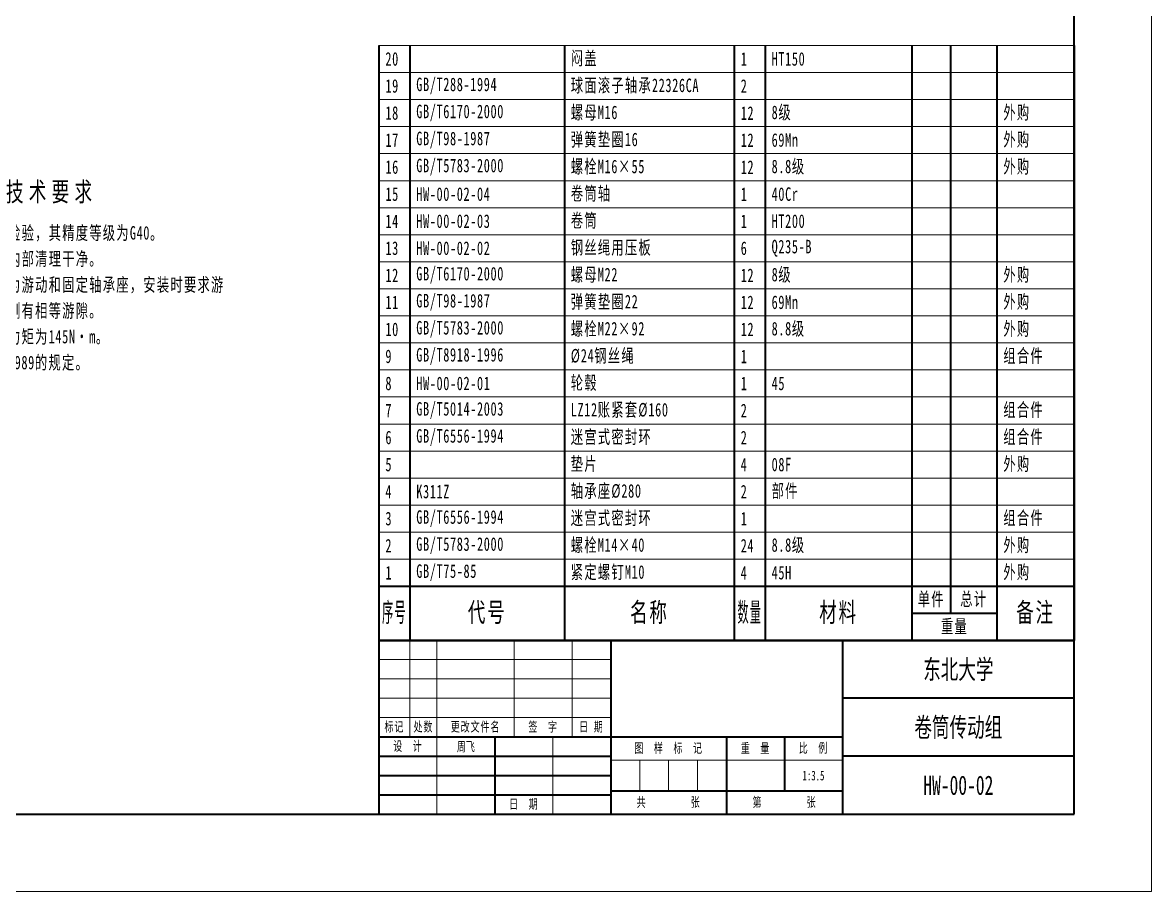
# Model space of a CAD drawing. Header units: millimetres. Extents: x 105 to 3049, y -499 to 1580.
# Drawn here: x 2026 to 3049, y -499 to 288 of the extents above; entities that cross this region are included whole.
import ezdxf
from ezdxf.enums import TextEntityAlignment as Align

# ---------------------------------------------------------------- set-up
doc = ezdxf.new("R2010")
doc.units = ezdxf.units.MM
for name, color, linetype, lineweight in [('尺寸线层', 3, 'Continuous', 18), ('粗实线层', 7, 'Continuous', 35), ('细实线层', 7, 'Continuous', 18)]:
    doc.layers.add(name, color=color, linetype=linetype, lineweight=lineweight)
doc.styles.add('TitleStyle', font='', dxfattribs={"width": 0.667})
doc.styles.add('标准', font='', dxfattribs={"width": 0.667})
doc.styles.get('TitleStyle').set_extended_font_data('宋体')
doc.styles.get('标准').set_extended_font_data('宋体')

# ---------------------------------------------------------------- blocks, each defined once
blk = doc.blocks.new('*X24')
at = {"layer": '粗实线层'}
for p, q in [((400.5, -277), (400.5, 277)), ((-400.5, -277), (400.5, -277))]:
    blk.add_line(p, q, dxfattribs=at)
at = {"layer": '细实线层'}
for p, q in [((420.5, -297), (420.5, 297)), ((-420.5, -297), (420.5, -297))]:
    blk.add_line(p, q, dxfattribs=at)
blk = doc.blocks.new('*X48')
at = {"layer": '细实线层', "color": 0, "linetype": 'Continuous', "lineweight": 18}
for p, q in [((-630, 539), (0, 539)), ((-630, 514.5), (0, 514.5)), ((-630, 514.5), (0, 514.5)), ((-630, 490), (0, 490)), ((-630, 490), (0, 490)), ((-630, 465.5), (0, 465.5)), ((-630, 465.5), (0, 465.5)), ((-630, 441), (0, 441)), ((-630, 441), (0, 441)), ((-630, 416.5), (0, 416.5)), ((-630, 416.5), (0, 416.5)), ((-630, 392), (0, 392)), ((-630, 392), (0, 392)), ((-630, 367.5), (0, 367.5)), ((-630, 367.5), (0, 367.5)), ((-630, 343), (0, 343)), ((-630, 343), (0, 343)), ((-630, 318.5), (0, 318.5)), ((-630, 318.5), (0, 318.5)), ((-630, 294), (0, 294)), ((-630, 294), (0, 294)), ((-630, 269.5), (0, 269.5)), ((-630, 269.5), (0, 269.5)), ((-630, 245), (0, 245)), ((-630, 245), (0, 245)), ((-630, 220.5), (0, 220.5)), ((-630, 220.5), (0, 220.5)), ((-630, 196), (0, 196)), ((-630, 196), (0, 196)), ((-630, 171.5), (0, 171.5)), ((-630, 171.5), (0, 171.5)), ((-630, 147), (0, 147)), ((-630, 147), (0, 147)), ((-630, 122.5), (0, 122.5)), ((-630, 122.5), (0, 122.5)), ((-630, 98), (0, 98)), ((-630, 98), (0, 98)), ((-630, 73.5), (0, 73.5)), ((-630, 73.5), (0, 73.5)), ((-630, 49), (0, 49))]:
    blk.add_line(p, q, dxfattribs=at)
at = {"layer": '细实线层', "color": 0, "linetype": 'Continuous', "lineweight": 35}
for p, q in [((-630, 539), (-630, 514.5)), ((-602, 539), (-602, 514.5)), ((-462, 539), (-462, 514.5)), ((-308, 539), (-308, 514.5)), ((-280, 539), (-280, 514.5)), ((-147, 539), (-147, 514.5)), ((-112, 539), (-112, 514.5)), ((-70, 539), (-70, 514.5)), ((0, 539), (0, 514.5)), ((0, 539), (0, 514.5)), ((-630, 514.5), (-630, 490)), ((-602, 514.5), (-602, 490)), ((-462, 514.5), (-462, 490)), ((-308, 514.5), (-308, 490)), ((-280, 514.5), (-280, 490)), ((-147, 514.5), (-147, 490)), ((-112, 514.5), (-112, 490)), ((-70, 514.5), (-70, 490)), ((0, 514.5), (0, 490)), ((0, 514.5), (0, 490)), ((-630, 490), (-630, 465.5)), ((-602, 490), (-602, 465.5)), ((-462, 490), (-462, 465.5)), ((-308, 490), (-308, 465.5)), ((-280, 490), (-280, 465.5)), ((-147, 490), (-147, 465.5)), ((-112, 490), (-112, 465.5)), ((-70, 490), (-70, 465.5)), ((0, 490), (0, 465.5)), ((0, 490), (0, 465.5)), ((-630, 465.5), (-630, 441)), ((-602, 465.5), (-602, 441)), ((-462, 465.5), (-462, 441)), ((-308, 465.5), (-308, 441)), ((-280, 465.5), (-280, 441)), ((-147, 465.5), (-147, 441)), ((-112, 465.5), (-112, 441)), ((-70, 465.5), (-70, 441)), ((0, 465.5), (0, 441)), ((0, 465.5), (0, 441)), ((-630, 441), (-630, 416.5)), ((-602, 441), (-602, 416.5)), ((-462, 441), (-462, 416.5)), ((-308, 441), (-308, 416.5)), ((-280, 441), (-280, 416.5)), ((-147, 441), (-147, 416.5)), ((-112, 441), (-112, 416.5)), ((-70, 441), (-70, 416.5)), ((0, 441), (0, 416.5)), ((0, 441), (0, 416.5)), ((-630, 416.5), (-630, 392)), ((-602, 416.5), (-602, 392)), ((-462, 416.5), (-462, 392)), ((-308, 416.5), (-308, 392)), ((-280, 416.5), (-280, 392)), ((-147, 416.5), (-147, 392)), ((-112, 416.5), (-112, 392)), ((-70, 416.5), (-70, 392)), ((0, 416.5), (0, 392)), ((0, 416.5), (0, 392)), ((-630, 392), (-630, 367.5)), ((-602, 392), (-602, 367.5)), ((-462, 392), (-462, 367.5)), ((-308, 392), (-308, 367.5)), ((-280, 392), (-280, 367.5)), ((-147, 392), (-147, 367.5)), ((-112, 392), (-112, 367.5)), ((-70, 392), (-70, 367.5)), ((0, 392), (0, 367.5)), ((0, 392), (0, 367.5)), ((-630, 367.5), (-630, 343)), ((-602, 367.5), (-602, 343)), ((-462, 367.5), (-462, 343)), ((-308, 367.5), (-308, 343)), ((-280, 367.5), (-280, 343)), ((-147, 367.5), (-147, 343)), ((-112, 367.5), (-112, 343)), ((-70, 367.5), (-70, 343)), ((0, 367.5), (0, 343)), ((0, 367.5), (0, 343)), ((-630, 343), (-630, 318.5)), ((-602, 343), (-602, 318.5)), ((-462, 343), (-462, 318.5)), ((-308, 343), (-308, 318.5)), ((-280, 343), (-280, 318.5)), ((-147, 343), (-147, 318.5)), ((-112, 343), (-112, 318.5)), ((-70, 343), (-70, 318.5)), ((0, 343), (0, 318.5)), ((0, 343), (0, 318.5)), ((-630, 318.5), (-630, 294)), ((-602, 318.5), (-602, 294)), ((-462, 318.5), (-462, 294)), ((-308, 318.5), (-308, 294)), ((-280, 318.5), (-280, 294)), ((-147, 318.5), (-147, 294)), ((-112, 318.5), (-112, 294)), ((-70, 318.5), (-70, 294)), ((0, 318.5), (0, 294)), ((0, 318.5), (0, 294)), ((-630, 294), (-630, 269.5)), ((-602, 294), (-602, 269.5)), ((-462, 294), (-462, 269.5)), ((-308, 294), (-308, 269.5)), ((-280, 294), (-280, 269.5)), ((-147, 294), (-147, 269.5)), ((-112, 294), (-112, 269.5)), ((-70, 294), (-70, 269.5)), ((0, 294), (0, 269.5)), ((0, 294), (0, 269.5)), ((-630, 269.5), (-630, 245)), ((-602, 269.5), (-602, 245)), ((-462, 269.5), (-462, 245)), ((-308, 269.5), (-308, 245)), ((-280, 269.5), (-280, 245)), ((-147, 269.5), (-147, 245)), ((-112, 269.5), (-112, 245)), ((-70, 269.5), (-70, 245)), ((0, 269.5), (0, 245)), ((0, 269.5), (0, 245)), ((-630, 245), (-630, 220.5)), ((-602, 245), (-602, 220.5)), ((-462, 245), (-462, 220.5)), ((-308, 245), (-308, 220.5)), ((-280, 245), (-280, 220.5)), ((-147, 245), (-147, 220.5)), ((-112, 245), (-112, 220.5)), ((-70, 245), (-70, 220.5)), ((0, 245), (0, 220.5)), ((0, 245), (0, 220.5)), ((-630, 220.5), (-630, 196)), ((-602, 220.5), (-602, 196)), ((-462, 220.5), (-462, 196)), ((-308, 220.5), (-308, 196)), ((-280, 220.5), (-280, 196)), ((-147, 220.5), (-147, 196)), ((-112, 220.5), (-112, 196)), ((-70, 220.5), (-70, 196)), ((0, 220.5), (0, 196)), ((0, 220.5), (0, 196)), ((-630, 196), (-630, 171.5)), ((-602, 196), (-602, 171.5)), ((-462, 196), (-462, 171.5)), ((-308, 196), (-308, 171.5)), ((-280, 196), (-280, 171.5)), ((-147, 196), (-147, 171.5)), ((-112, 196), (-112, 171.5)), ((-70, 196), (-70, 171.5)), ((0, 196), (0, 171.5)), ((0, 196), (0, 171.5)), ((-630, 171.5), (-630, 147)), ((-602, 171.5), (-602, 147)), ((-462, 171.5), (-462, 147)), ((-308, 171.5), (-308, 147)), ((-280, 171.5), (-280, 147)), ((-147, 171.5), (-147, 147)), ((-112, 171.5), (-112, 147)), ((-70, 171.5), (-70, 147)), ((0, 171.5), (0, 147)), ((0, 171.5), (0, 147)), ((-630, 147), (-630, 122.5)), ((-602, 147), (-602, 122.5)), ((-462, 147), (-462, 122.5)), ((-308, 147), (-308, 122.5)), ((-280, 147), (-280, 122.5)), ((-147, 147), (-147, 122.5)), ((-112, 147), (-112, 122.5)), ((-70, 147), (-70, 122.5)), ((0, 147), (0, 122.5)), ((0, 147), (0, 122.5)), ((-630, 122.5), (-630, 98)), ((-602, 122.5), (-602, 98)), ((-462, 122.5), (-462, 98)), ((-308, 122.5), (-308, 98)), ((-280, 122.5), (-280, 98)), ((-147, 122.5), (-147, 98)), ((-112, 122.5), (-112, 98)), ((-70, 122.5), (-70, 98)), ((0, 122.5), (0, 98)), ((0, 122.5), (0, 98)), ((-630, 98), (-630, 73.5)), ((-602, 98), (-602, 73.5)), ((-462, 98), (-462, 73.5)), ((-308, 98), (-308, 73.5)), ((-280, 98), (-280, 73.5)), ((-147, 98), (-147, 73.5)), ((-112, 98), (-112, 73.5)), ((-70, 98), (-70, 73.5)), ((0, 98), (0, 73.5)), ((0, 98), (0, 73.5)), ((-630, 73.5), (-630, 49)), ((-602, 73.5), (-602, 49)), ((-462, 73.5), (-462, 49)), ((-308, 73.5), (-308, 49)), ((-280, 73.5), (-280, 49)), ((-147, 73.5), (-147, 49)), ((-112, 73.5), (-112, 49)), ((-70, 73.5), (-70, 49)), ((0, 73.5), (0, 49)), ((0, 73.5), (0, 49)), ((-630, 49), (0, 49)), ((-630, 49), (-630, 0)), ((-602, 49), (-602, 0)), ((-462, 49), (-462, 0)), ((-308, 49), (-308, 0)), ((-280, 49), (-280, 0)), ((-147, 49), (-147, 0)), ((-112, 49), (-112, 24.5)), ((-70, 49), (-70, 24.5)), ((0, 49), (0, 0)), ((-147, 24.5), (-70, 24.5)), ((-70, 24.5), (-70, 0)), ((-630, 0), (0, 0))]:
    blk.add_line(p, q, dxfattribs=at)
at = {"layer": '细实线层', "color": 0, "line_spacing_factor": 1.15057, "style": '标准'}
for s, insert, char_height, width, attachment_point in [('\\T1.1;20', (-624.19, 526.75), 12.25, 41.93, 4), ('\\T1.1;闷盖', (-456.19, 526.75), 12.25, 293.93, 4), ('\\T1.1;1', (-302.19, 526.75), 12.25, 41.93, 4), ('\\T1.1;HT150', (-274.19, 526.75), 12.25, 251.93, 4), ('\\T1.1;19', (-624.19, 502.25), 12.25, 41.93, 4), ('\\T1.1;GB/T288-1994', (-596.19, 502.25), 12.25, 265.93, 4), ('\\T1.1;球面滚子轴承22326CA', (-456.19, 502.25), 12.25, 293.93, 4), ('\\T1.1;2', (-302.19, 502.25), 12.25, 41.93, 4), ('\\T1.1;18', (-624.19, 477.75), 12.25, 41.93, 4), ('\\T1.1;GB/T6170-2000', (-596.19, 477.75), 12.25, 265.93, 4), ('\\T1.1;螺母M16', (-456.19, 477.75), 12.25, 293.93, 4), ('\\T1.1;12', (-302.19, 477.75), 12.25, 41.93, 4), ('\\T1.1;8级', (-274.19, 477.75), 12.25, 251.93, 4), ('\\T1.1;外购', (-64.19, 477.75), 12.25, 125.93, 4), ('\\T1.1;GB/T98-1987', (-596.19, 453.25), 12.25, 265.93, 4), ('\\T1.1;弹簧垫圈16', (-456.19, 453.25), 12.25, 293.93, 4), ('\\T1.1;外购', (-64.19, 453.25), 12.25, 125.93, 4), ('\\T1.1;17', (-624.19, 453.25), 12.25, 41.93, 4), ('\\T1.1;12', (-302.19, 453.25), 12.25, 41.93, 4), ('\\T1.1;69Mn', (-274.19, 453.25), 12.25, 251.93, 4), ('\\T1.1;16', (-624.19, 428.75), 12.25, 41.93, 4), ('\\T1.1;GB/T5783-2000', (-596.19, 428.75), 12.25, 265.93, 4), ('\\T1.1;螺栓M16×55', (-456.19, 428.75), 12.25, 293.93, 4), ('\\T1.1;12', (-302.19, 428.75), 12.25, 41.93, 4), ('\\T1.1;8.8级', (-274.19, 428.75), 12.25, 251.93, 4), ('\\T1.1;外购', (-64.19, 428.75), 12.25, 125.93, 4), ('\\T1.1;15', (-624.19, 404.25), 12.25, 41.93, 4), ('\\T1.1;HW-00-02-04', (-596.19, 404.25), 12.25, 265.93, 4), ('\\T1.1;卷筒轴', (-456.19, 404.25), 12.25, 293.93, 4), ('\\T1.1;1', (-302.19, 404.25), 12.25, 41.93, 4), ('\\T1.1;40Cr', (-274.19, 404.25), 12.25, 251.93, 4), ('\\T1.1;14', (-624.19, 379.75), 12.25, 41.93, 4), ('\\T1.1;HW-00-02-03', (-596.19, 379.75), 12.25, 265.93, 4), ('\\T1.1;卷筒', (-456.19, 379.75), 12.25, 293.93, 4), ('\\T1.1;1', (-302.19, 379.75), 12.25, 41.93, 4), ('\\T1.1;HT200', (-274.19, 379.75), 12.25, 251.93, 4), ('\\T1.1;13', (-624.19, 355.25), 12.25, 41.93, 4), ('\\T1.1;HW-00-02-02', (-596.19, 355.25), 12.25, 265.93, 4), ('\\T1.1;钢丝绳用压板', (-456.19, 355.25), 12.25, 293.93, 4), ('\\T1.1;6', (-302.19, 355.25), 12.25, 41.93, 4), ('\\T1.1;Q235-B', (-274.19, 355.25), 12.25, 251.93, 4), ('\\T1.1;GB/T6170-2000', (-596.19, 330.75), 12.25, 265.93, 4), ('\\T1.1;螺母M22', (-456.19, 330.75), 12.25, 293.93, 4), ('\\T1.1;8级', (-274.19, 330.75), 12.25, 251.93, 4), ('\\T1.1;外购', (-64.19, 330.75), 12.25, 125.93, 4), ('\\T1.1;12', (-624.19, 330.75), 12.25, 41.93, 4), ('\\T1.1;12', (-302.19, 330.75), 12.25, 41.93, 4), ('\\T1.1;11', (-624.19, 306.25), 12.25, 41.93, 4), ('\\T1.1;GB/T98-1987', (-596.19, 306.25), 12.25, 265.93, 4), ('\\T1.1;弹簧垫圈22', (-456.19, 306.25), 12.25, 293.93, 4), ('\\T1.1;12', (-302.19, 306.25), 12.25, 41.93, 4), ('\\T1.1;69Mn', (-274.19, 306.25), 12.25, 251.93, 4), ('\\T1.1;外购', (-64.19, 306.25), 12.25, 125.93, 4), ('\\T1.1;10', (-624.19, 281.75), 12.25, 41.93, 4), ('\\T1.1;GB/T5783-2000', (-596.19, 281.75), 12.25, 265.93, 4), ('\\T1.1;螺栓M22×92', (-456.19, 281.75), 12.25, 293.93, 4), ('\\T1.1;12', (-302.19, 281.75), 12.25, 41.93, 4), ('\\T1.1;8.8级', (-274.19, 281.75), 12.25, 251.93, 4), ('\\T1.1;外购', (-64.19, 281.75), 12.25, 125.93, 4), ('\\T1.1;9', (-624.19, 257.25), 12.25, 41.93, 4), ('\\T1.1;GB/T8918-1996', (-596.19, 257.25), 12.25, 265.93, 4), ('\\T1.1;%%C24钢丝绳', (-456.19, 257.25), 12.25, 293.93, 4), ('\\T1.1;1', (-302.19, 257.25), 12.25, 41.93, 4), ('\\T1.1;组合件', (-64.19, 257.25), 12.25, 125.93, 4), ('\\T1.1;8', (-624.19, 232.75), 12.25, 41.93, 4), ('\\T1.1;HW-00-02-01', (-596.19, 232.75), 12.25, 265.93, 4), ('\\T1.1;轮毂', (-456.19, 232.75), 12.25, 293.93, 4), ('\\T1.1;1', (-302.19, 232.75), 12.25, 41.93, 4), ('\\T1.1;45', (-274.19, 232.75), 12.25, 251.93, 4), ('\\T1.1;GB/T5014-2003', (-596.19, 208.25), 12.25, 265.93, 4), ('\\T1.1;LZ12账紧套%%C160', (-456.19, 208.25), 12.25, 293.93, 4), ('\\T1.1;组合件', (-64.19, 208.25), 12.25, 125.93, 4), ('\\T1.1;7', (-624.19, 208.25), 12.25, 41.93, 4), ('\\T1.1;2', (-302.19, 208.25), 12.25, 41.93, 4), ('\\T1.1;6', (-624.19, 183.75), 12.25, 41.93, 4), ('\\T1.1;GB/T6556-1994', (-596.19, 183.75), 12.25, 265.93, 4), ('\\T1.1;迷宫式密封环', (-456.19, 183.75), 12.25, 293.93, 4), ('\\T1.1;2', (-302.19, 183.75), 12.25, 41.93, 4), ('\\T1.1;组合件', (-64.19, 183.75), 12.25, 125.93, 4), ('\\T1.1;5', (-624.19, 159.25), 12.25, 41.93, 4), ('\\T1.1;垫片', (-456.19, 159.25), 12.25, 293.93, 4), ('\\T1.1;4', (-302.19, 159.25), 12.25, 41.93, 4), ('\\T1.1;08F', (-274.19, 159.25), 12.25, 251.93, 4), ('\\T1.1;外购', (-64.19, 159.25), 12.25, 125.93, 4), ('\\T1.1;轴承座%%C280', (-456.19, 134.75), 12.25, 293.93, 4), ('\\T1.1;部件', (-274.19, 134.75), 12.25, 251.93, 4), ('\\T1.1;4', (-624.19, 134.75), 12.25, 41.93, 4), ('\\T1.1;K311Z', (-596.19, 134.75), 12.25, 265.93, 4), ('\\T1.1;2', (-302.19, 134.75), 12.25, 41.93, 4), ('\\T1.1;3', (-624.19, 110.25), 12.25, 41.93, 4), ('\\T1.1;GB/T6556-1994', (-596.19, 110.25), 12.25, 265.93, 4), ('\\T1.1;迷宫式密封环', (-456.19, 110.25), 12.25, 293.93, 4), ('\\T1.1;1', (-302.19, 110.25), 12.25, 41.93, 4), ('\\T1.1;组合件', (-64.19, 110.25), 12.25, 125.93, 4), ('\\T1.1;GB/T5783-2000', (-596.19, 85.75), 12.25, 265.93, 4), ('\\T1.1;螺栓M14×40', (-456.19, 85.75), 12.25, 293.93, 4), ('\\T1.1;8.8级', (-274.19, 85.75), 12.25, 251.93, 4), ('\\T1.1;外购', (-64.19, 85.75), 12.25, 125.93, 4), ('\\T1.1;2', (-624.19, 85.75), 12.25, 41.93, 4), ('\\T1.1;24', (-302.19, 85.75), 12.25, 41.93, 4), ('\\T1.1;1', (-624.19, 61.25), 12.25, 41.93, 4), ('\\T1.1;GB/T75-85', (-596.19, 61.25), 12.25, 265.93, 4), ('\\T1.1;紧定螺钉M10', (-456.19, 61.25), 12.25, 293.93, 4), ('\\T1.1;4', (-302.19, 61.25), 12.25, 41.93, 4), ('\\T1.1;45H', (-274.19, 61.25), 12.25, 251.93, 4), ('\\T1.1;外购', (-64.19, 61.25), 12.25, 125.93, 4), ('\\T1.1;单件', (-129.5, 36.75), 12.25, 58.59, 5), ('\\T1.1;总计', (-91, 36.75), 12.25, 71.19, 5), ('\\T1.1;{\\W0.425474;序号}', (-616, 24.5), 17.5, 41.58, 5), ('\\T1.1;代号', (-532, 24.5), 17.5, 243.18, 5), ('\\T1.1;名称', (-385, 24.5), 17.5, 268.38, 5), ('\\T1.1;{\\W0.422936;数量}', (-294, 24.5), 17.5, 41.58, 5), ('\\T1.1;材料', (-213.5, 24.5), 17.5, 230.58, 5), ('\\T1.1;备注', (-35, 24.5), 17.5, 117.18, 5), ('\\T1.1;重量', (-108.5, 12.25), 12.25, 134.19, 5)]:
    blk.add_mtext(s, dxfattribs=dict(at, insert=insert, char_height=char_height, width=width, attachment_point=attachment_point))
blk = doc.blocks.new('*X49')
at = {"layer": '尺寸线层', "color": 0, "linetype": 'ByBlock', "lineweight": -2, "line_spacing_factor": 1.15057}
for s, insert, char_height, width, attachment_point, style in [('\\T1.3;技术要求', (155.9, 0), 17.5, 893.743, 2, 'TitleStyle'), ('\\T1.1;1、滚筒需进行静平衡检验，其精度等级为G40。\\P2、装轴前应将他筒体内部清理干净。\\P5、序号2和序号8分别为游动和固定轴承座，安装时要求游\\P   动轴承座的轴承两侧有相等游隙。\\P6、胀套上螺钉的拧紧力矩为145N·m。\\P7、探伤按GB/T10595-1989的规定。', (0, -39.9), 12.25, 446.871, 1, '标准')]:
    blk.add_mtext(s, dxfattribs=dict(at, insert=insert, char_height=char_height, width=width, attachment_point=attachment_point, style=style))
blk = doc.blocks.new('*X55')
at = {"layer": '粗实线层'}
for p, q in [((-180, 45), (-180, 0)), ((0, 45), (-180, 45)), ((-120, 45), (-120, 0)), ((-60, 45), (-60, 0)), ((0, 0), (0, 45)), ((0, 30), (-60, 30)), ((-180, 20), (-60, 20)), ((-150, 20), (-150, 0)), ((-90, 20), (-90, 0)), ((-75, 20), (-75, 6)), ((-180, 15), (-120, 15)), ((0, 15), (-60, 15)), ((-180, 10), (-120, 10)), ((-120, 6), (-60, 6)), ((-180, 5), (-120, 5)), ((-180, 0), (0, 0))]:
    blk.add_line(p, q, dxfattribs=at)
at = {"layer": '细实线层'}
for p, q in [((-172, 45), (-172, 20)), ((-165, 45), (-165, 0)), ((-145, 45), (-145, 20)), ((-130, 45), (-130, 20)), ((-180, 40), (-120, 40)), ((-180, 35), (-120, 35)), ((-180, 30), (-120, 30)), ((-180, 25), (-120, 25)), ((-135, 20), (-135, 0)), ((-120, 14), (-60, 14)), ((-112.5, 14), (-112.5, 6)), ((-105, 14), (-105, 6)), ((-97.5, 14), (-97.5, 6))]:
    blk.add_line(p, q, dxfattribs=at)
at = {"layer": '尺寸线层', "char_height": 2.5, "attachment_point": 5, "line_spacing_factor": 0.99982, "style": '标准'}
for s, insert, width in [('\\T1.1;标记', (-176, 22.5), 14), ('\\T1.1;处数', (-168.5, 22.5), 12), ('\\T1.1;更改文件名', (-155, 22.5), 38), ('\\T1.1;签  字', (-137.5, 22.5), 28), ('\\T1.1;日 期', (-125, 22.5), 18), ('\\T1.1;设  计', (-172.5, 17.5), 28), ('\\T1.1;图  样  标  记', (-105, 17), 58), ('\\T1.1;重  量', (-82.5, 17), 28), ('\\T1.1;比  例', (-67.5, 17), 28), ('\\T1.1;日  期', (-142.5, 2.5), 28), ('\\T1.1;共', (-112, 3), 8), ('\\T1.1;张', (-98, 3), 8), ('\\T1.1;第', (-82, 3), 8), ('\\T1.1;张', (-68, 3), 8)]:
    blk.add_mtext(s, dxfattribs=dict(at, insert=insert, width=width))
at = {"layer": '尺寸线层', "style": '标准'}
for tag, height, width, p in [('标记D', 2.61, 0.667, (-176, 42.5)), ('处数D', 2.61, 0.617214, (-168.5, 42.5)), ('更改文件名D', 2.61, 0.667, (-155, 42.5)), ('更改签字D', 2.61, 0.667, (-137.5, 42.5)), ('更改日期D', 2.61, 0.509786, (-125, 42.5)), ('单位名称', 5.22, 0.667, (-30, 37.5)), ('标记C', 2.61, 0.667, (-176, 37.5)), ('处数C', 2.61, 0.617214, (-168.5, 37.5)), ('更改文件名C', 2.61, 0.667, (-155, 37.5)), ('更改签字C', 2.61, 0.667, (-137.5, 37.5)), ('更改日期C', 2.61, 0.509786, (-125, 37.5)), ('材料名称', 5.22, 0.667, (-90, 32.5)), ('标记B', 2.61, 0.667, (-176, 32.5)), ('处数B', 2.61, 0.617214, (-168.5, 32.5)), ('更改文件名B', 2.61, 0.667, (-155, 32.5)), ('更改签字B', 2.61, 0.667, (-137.5, 32.5)), ('更改日期B', 2.61, 0.509786, (-125, 32.5)), ('标记A', 2.61, 0.667, (-176, 27.5)), ('处数A', 2.61, 0.617214, (-168.5, 27.5)), ('更改文件名A', 2.61, 0.667, (-155, 27.5)), ('更改签字A', 2.61, 0.667, (-137.5, 27.5)), ('更改日期A', 2.61, 0.509786, (-125, 27.5)), ('图纸名称', 5.22, 0.667, (-30, 22.5)), ('设计', 2.61, 0.667, (-157.5, 17.5)), ('图样标记S', 2.61, 0.368179, (-116.25, 10)), ('图样标记A', 2.61, 0.368179, (-108.75, 10)), ('图样标记B', 2.61, 0.368179, (-101.25, 10)), ('图样标记C', 2.61, 0.368179, (-93.75, 10)), ('重量', 2.61, 0.667, (-82.5, 10)), ('图纸比例', 2.61, 0.667, (-67.5, 10)), ('图纸编号', 5.22, 0.667, (-30, 7.5)), ('设计日期', 2.61, 0.667, (-127.5, 2.5)), ('页数', 2.61, 0.667, (-105, 3)), ('页码', 2.61, 0.667, (-75, 3))]:
    blk.add_attdef(tag, text='', height=height, dxfattribs=dict(at, width=width)).set_placement(p, align=Align.MIDDLE_CENTER)

msp = doc.modelspace()

# ---------------------------------------------------------------- block references
at = {"layer": '尺寸线层'}
msp.add_blockref('*X49', (1896.103, 143.496), dxfattribs=at)
at = {"layer": '粗实线层', "xscale": 3.5, "yscale": 3.5, "zscale": 3.5}
msp.add_blockref('*X24', (1576.898, 540.233), dxfattribs=at)
at = {"layer": '粗实线层'}
ref = msp.add_blockref('*X55', (2978.648, -429.267), dxfattribs=dict(at, xscale=3.5, yscale=3.5, zscale=3.5))
ref.add_attrib('单位名称', '东北大学', dxfattribs={"layer": '尺寸线层', "height": 17.5, "style": '标准', "width": 0.667}).set_placement((2873.648, -298.017), align=Align.MIDDLE_CENTER)
ref.add_attrib('图纸名称', '卷筒传动组', dxfattribs={"layer": '尺寸线层', "height": 17.5, "style": '标准', "width": 0.667}).set_placement((2873.648, -350.517), align=Align.MIDDLE_CENTER)
ref.add_attrib('图纸编号', 'HW-00-02', dxfattribs={"layer": '尺寸线层', "height": 17.5, "style": '标准', "width": 0.667}).set_placement((2873.648, -403.017), align=Align.MIDDLE_CENTER)
ref.add_attrib('图纸比例', '1:3.5', dxfattribs={"layer": '尺寸线层', "height": 8.75, "style": '标准', "width": 0.667}).set_placement((2742.398, -394.267), align=Align.MIDDLE_CENTER)
ref.add_attrib('设计', '周飞', dxfattribs={"layer": '尺寸线层', "height": 8.75, "style": '标准', "width": 0.667}).set_placement((2427.398, -368.017), align=Align.MIDDLE_CENTER)
at = {"layer": '细实线层'}
msp.add_blockref('*X48', (2978.648, -271.767), dxfattribs=at)

doc.saveas('drawing.dxf')
